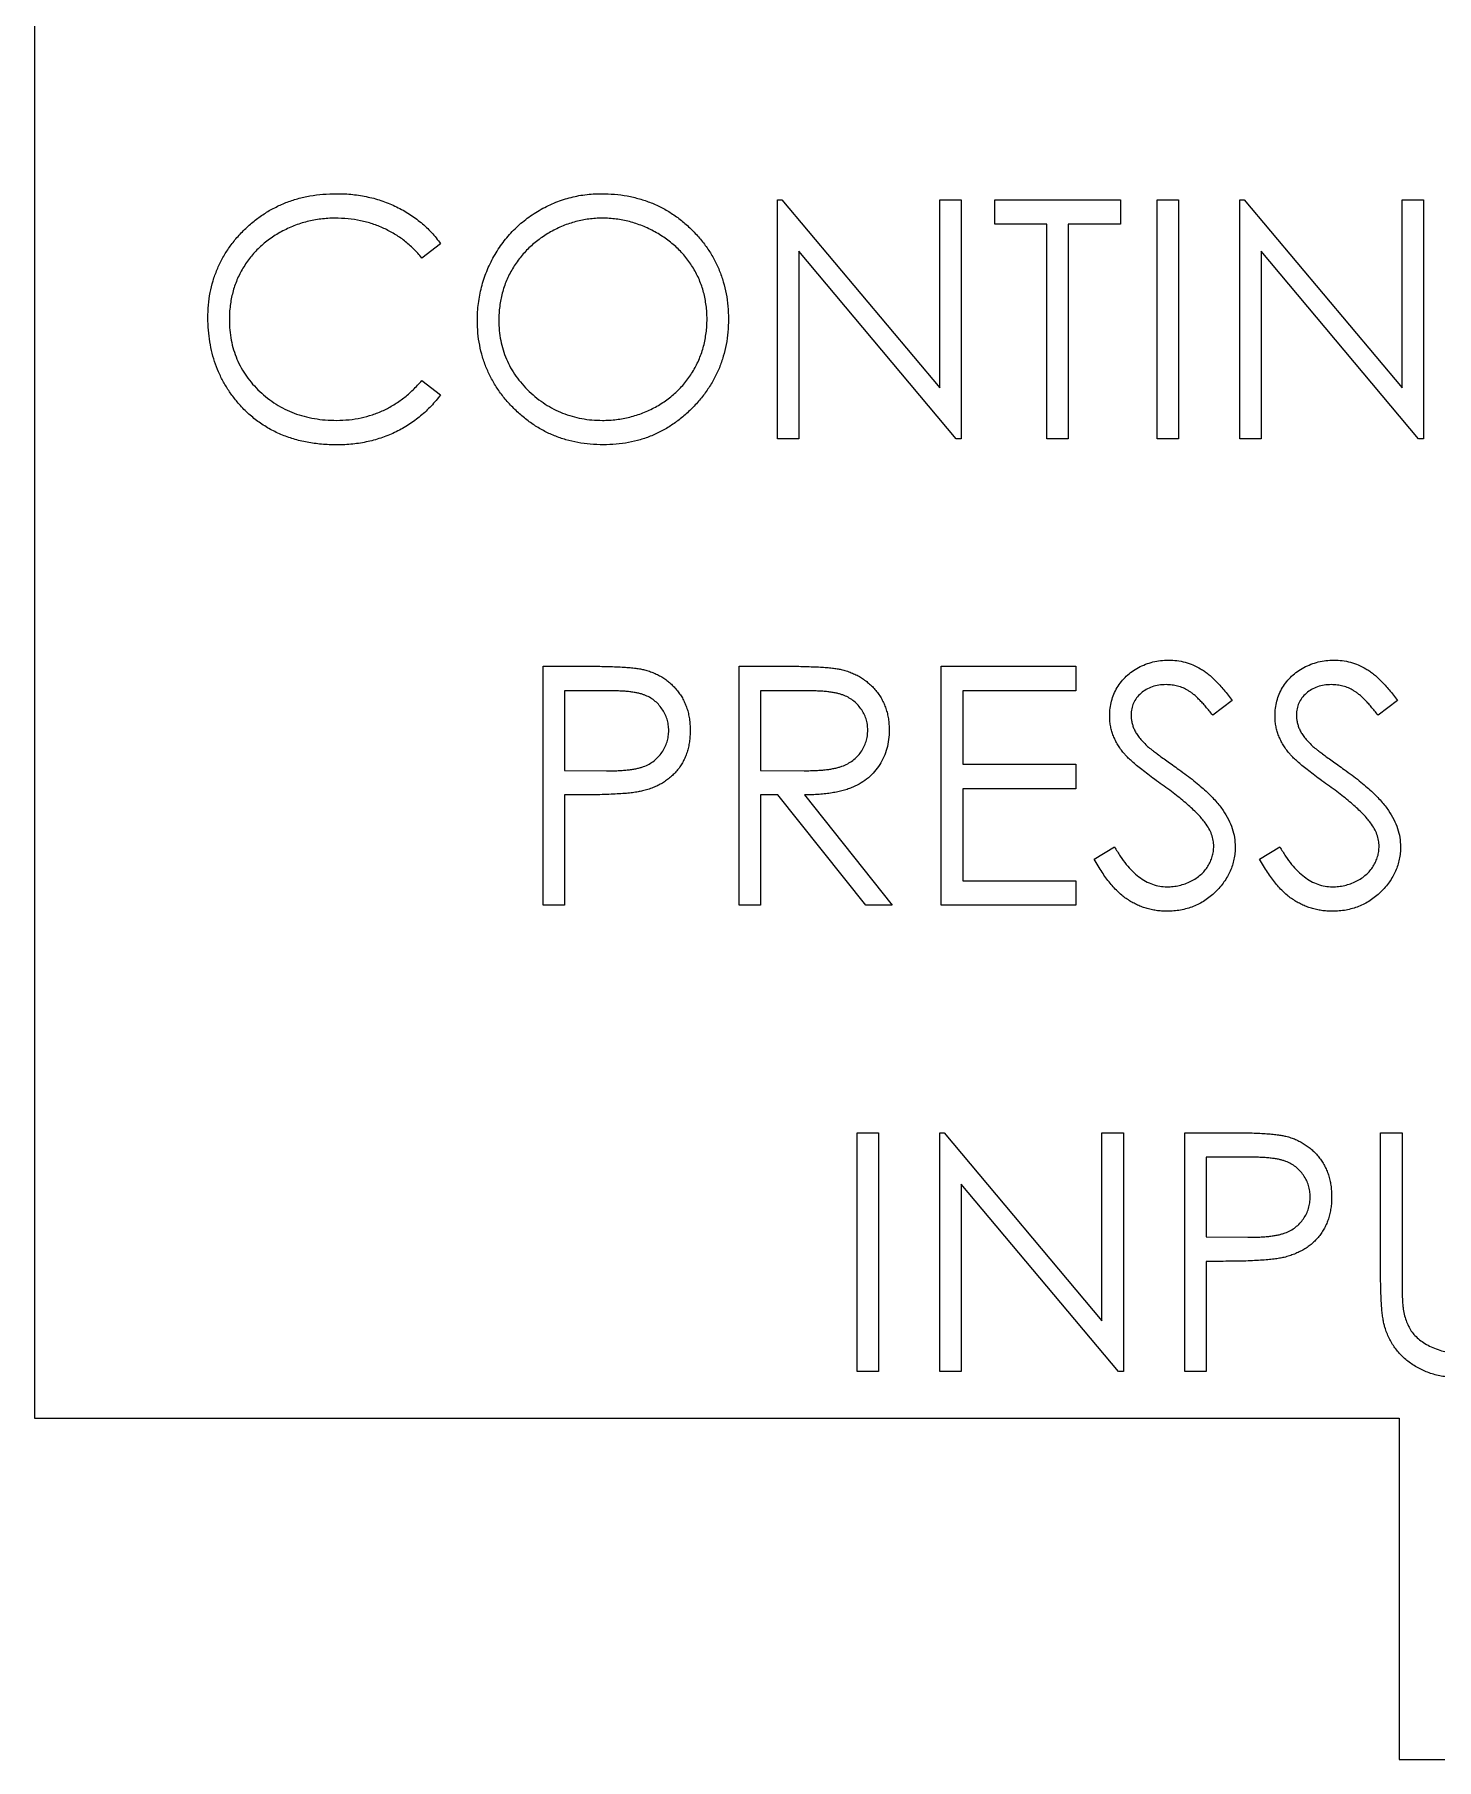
# Model space of a CAD drawing. Header units: millimetres. Extents: x 0 to 1497, y 0 to 497.
# Drawn here: x 434.52 to 455.06, y 240.24 to 265.51 of the extents above; entities that cross this region are included whole.
import ezdxf

# ---------------------------------------------------------------- set-up
doc = ezdxf.new("R2010")
doc.units = ezdxf.units.MM

msp = doc.modelspace()

# ---------------------------------------------------------------- linework, layer by layer
at = {"color": 7, "linetype": 'Continuous', "lineweight": 25}
for p, q in [((434.517, 489.687), (434.517, 245.237)), ((445.405, 259.587), (445.405, 263.087)), ((445.405, 263.087), (445.471, 263.087)), ((445.471, 263.087), (447.783, 260.332)), ((447.783, 263.087), (448.097, 263.087)), ((447.783, 260.332), (447.783, 263.087)), ((448.097, 263.087), (448.097, 259.587)), ((448.591, 262.728), (448.591, 263.087)), ((448.591, 263.087), (450.431, 263.087)), ((450.431, 263.087), (450.431, 262.728)), ((450.969, 259.587), (450.969, 263.087)), ((450.969, 263.087), (451.283, 263.087)), ((451.283, 263.087), (451.283, 259.587)), ((452.181, 263.087), (452.247, 263.087)), ((452.181, 259.587), (452.181, 263.087)), ((452.247, 263.087), (454.559, 260.332)), ((454.559, 260.332), (454.559, 263.087)), ((454.559, 263.087), (454.873, 263.087)), ((454.873, 263.087), (454.873, 259.587)), ((449.354, 262.728), (448.591, 262.728)), ((449.354, 259.587), (449.354, 262.728)), ((450.431, 262.728), (449.668, 262.728)), ((449.668, 262.728), (449.668, 259.587)), ((440.469, 262.444), (440.194, 262.234)), ((448.026, 259.587), (445.719, 262.335)), ((445.719, 262.335), (445.719, 259.587)), ((454.801, 259.587), (452.495, 262.335)), ((452.495, 262.335), (452.495, 259.587)), ((440.194, 260.439), (440.469, 260.231)), ((445.719, 259.587), (445.405, 259.587)), ((448.097, 259.587), (448.026, 259.587)), ((449.668, 259.587), (449.354, 259.587)), ((451.283, 259.587), (450.969, 259.587)), ((452.495, 259.587), (452.181, 259.587)), ((454.873, 259.587), (454.801, 259.587)), ((441.972, 256.253), (442.659, 256.253)), ((441.972, 252.753), (441.972, 256.253)), ((444.844, 256.253), (445.545, 256.253)), ((444.844, 252.753), (444.844, 256.253)), ((447.806, 256.253), (449.78, 256.253)), ((447.806, 252.753), (447.806, 256.253)), ((449.78, 256.253), (449.78, 255.894)), ((442.927, 255.894), (442.286, 255.894)), ((442.286, 255.894), (442.286, 254.728)), ((445.814, 255.894), (445.158, 255.894)), ((445.158, 255.894), (445.158, 254.728)), ((449.78, 255.894), (448.12, 255.894)), ((448.12, 255.894), (448.12, 254.817)), ((452.068, 255.751), (451.785, 255.535)), ((454.492, 255.751), (454.208, 255.535)), ((448.12, 254.817), (449.78, 254.817)), ((449.78, 254.817), (449.78, 254.459)), ((442.286, 254.728), (442.899, 254.72)), ((445.158, 254.728), (445.799, 254.723)), ((442.537, 254.369), (442.286, 254.369)), ((442.286, 254.369), (442.286, 252.753)), ((445.413, 254.369), (445.158, 254.369)), ((445.158, 254.369), (445.158, 252.753)), ((446.699, 252.753), (445.413, 254.369)), ((445.802, 254.369), (447.088, 252.753)), ((448.12, 254.459), (448.12, 253.112)), ((449.78, 254.459), (448.12, 254.459)), ((450.049, 253.429), (450.345, 253.606)), ((452.472, 253.429), (452.768, 253.606)), ((448.12, 253.112), (449.78, 253.112)), ((449.78, 253.112), (449.78, 252.753)), ((442.286, 252.753), (441.972, 252.753)), ((445.158, 252.753), (444.844, 252.753)), ((447.088, 252.753), (446.699, 252.753)), ((449.78, 252.753), (447.806, 252.753)), ((446.572, 249.42), (446.886, 249.42)), ((446.572, 245.92), (446.572, 249.42)), ((446.886, 249.42), (446.886, 245.92)), ((447.783, 245.92), (447.783, 249.42)), ((447.783, 249.42), (447.849, 249.42)), ((447.849, 249.42), (450.161, 246.665)), ((450.161, 246.665), (450.161, 249.42)), ((450.161, 249.42), (450.476, 249.42)), ((450.476, 249.42), (450.476, 245.92)), ((451.373, 249.42), (452.059, 249.42)), ((451.373, 245.92), (451.373, 249.42)), ((454.245, 249.42), (454.559, 249.42)), ((454.245, 247.306), (454.245, 249.42)), ((454.559, 249.42), (454.559, 247.323)), ((452.327, 249.061), (451.687, 249.061)), ((451.687, 249.061), (451.687, 247.894)), ((450.404, 245.92), (448.097, 248.668)), ((448.097, 248.668), (448.097, 245.92)), ((451.687, 247.894), (452.3, 247.887)), ((451.937, 247.535), (451.687, 247.535)), ((451.687, 247.535), (451.687, 245.92)), ((446.886, 245.92), (446.572, 245.92)), ((448.097, 245.92), (447.783, 245.92)), ((450.476, 245.92), (450.404, 245.92)), ((451.687, 245.92), (451.373, 245.92)), ((434.517, 245.237), (454.517, 245.237)), ((454.517, 245.237), (454.517, 240.237)), ((454.517, 240.237), (464.517, 240.237))]:
    msp.add_line(p, q, dxfattribs=at)
for points, knots in [([(437.059, 261.357), (437.06, 261.42), (437.063, 261.544), (437.089, 261.726), (437.131, 261.9), (437.191, 262.066), (437.266, 262.225), (437.359, 262.376), (437.469, 262.519), (437.594, 262.654), (437.732, 262.776), (437.879, 262.884), (438.036, 262.974), (438.2, 263.049), (438.374, 263.106), (438.556, 263.147), (438.746, 263.172), (438.876, 263.175), (438.942, 263.176)], [0, 0, 0, 0, 0.064558, 0.127014, 0.187955, 0.248014, 0.307748, 0.368235, 0.42947, 0.492743, 0.556258, 0.618217, 0.679655, 0.741246, 0.803415, 0.866815, 0.932328, 1, 1, 1, 1]), ([(438.942, 263.176), (438.982, 263.176), (439.062, 263.175), (439.18, 263.166), (439.294, 263.15), (439.406, 263.129), (439.515, 263.103), (439.621, 263.069), (439.724, 263.03), (439.824, 262.985), (439.92, 262.934), (440.012, 262.879), (440.099, 262.819), (440.183, 262.754), (440.261, 262.684), (440.336, 262.609), (440.405, 262.529), (440.448, 262.473), (440.469, 262.444)], [0, 0, 0, 0, 0.068548, 0.135683, 0.201215, 0.265682, 0.329267, 0.392395, 0.45507, 0.517127, 0.57879, 0.63974, 0.700192, 0.759806, 0.819628, 0.879355, 0.939512, 1, 1, 1, 1]), ([(441.008, 261.321), (441.008, 261.363), (441.009, 261.446), (441.022, 261.569), (441.041, 261.689), (441.067, 261.808), (441.102, 261.924), (441.143, 262.038), (441.193, 262.149), (441.25, 262.258), (441.313, 262.363), (441.383, 262.462), (441.457, 262.556), (441.538, 262.642), (441.624, 262.724), (441.715, 262.8), (441.812, 262.87), (441.914, 262.934), (442.02, 262.991), (442.129, 263.04), (442.24, 263.082), (442.353, 263.117), (442.467, 263.144), (442.585, 263.162), (442.704, 263.175), (442.784, 263.176), (442.825, 263.176)], [0, 0, 0, 0, 0.043209, 0.085873, 0.12812, 0.170152, 0.211918, 0.253753, 0.296006, 0.338443, 0.381015, 0.42282, 0.464089, 0.505126, 0.545975, 0.586985, 0.628339, 0.670084, 0.711992, 0.753039, 0.794049, 0.834886, 0.875498, 0.916547, 0.958004, 1, 1, 1, 1]), ([(442.825, 263.176), (442.89, 263.175), (443.017, 263.172), (443.204, 263.147), (443.383, 263.104), (443.554, 263.047), (443.717, 262.972), (443.871, 262.88), (444.018, 262.771), (444.154, 262.647), (444.279, 262.512), (444.388, 262.367), (444.481, 262.214), (444.556, 262.054), (444.615, 261.886), (444.656, 261.71), (444.682, 261.527), (444.686, 261.402), (444.687, 261.338)], [0, 0, 0, 0, 0.06657, 0.130749, 0.1934128, 0.2549894, 0.3161136, 0.3772618, 0.4394008, 0.5029706, 0.566525, 0.6282311, 0.6890906, 0.7493447, 0.8101696, 0.8716098, 0.9348692, 1, 1, 1, 1]), ([(438.922, 262.817), (438.887, 262.817), (438.818, 262.816), (438.714, 262.806), (438.612, 262.791), (438.512, 262.769), (438.415, 262.741), (438.319, 262.707), (438.226, 262.666), (438.134, 262.62), (438.046, 262.569), (437.963, 262.512), (437.885, 262.452), (437.812, 262.387), (437.744, 262.319), (437.681, 262.245), (437.624, 262.167), (437.571, 262.086), (437.524, 262.002), (437.484, 261.913), (437.449, 261.823), (437.422, 261.73), (437.4, 261.635), (437.385, 261.536), (437.374, 261.436), (437.373, 261.368), (437.373, 261.333)], [0, 0, 0, 0, 0.043955, 0.087502, 0.130463, 0.172752, 0.215403, 0.25765, 0.300153, 0.343121, 0.385925, 0.427686, 0.468818, 0.509492, 0.549883, 0.58998, 0.630405, 0.670869, 0.711384, 0.751627, 0.791776, 0.832459, 0.873319, 0.914543, 0.956924, 1, 1, 1, 1]), ([(440.194, 262.234), (440.175, 262.258), (440.136, 262.304), (440.073, 262.369), (440.008, 262.43), (439.94, 262.487), (439.868, 262.539), (439.794, 262.587), (439.717, 262.63), (439.61, 262.683), (439.471, 262.738), (439.295, 262.784), (439.111, 262.813), (438.986, 262.816), (438.922, 262.817)], [0, 0, 0, 0, 0.063163, 0.125475, 0.187121, 0.248294, 0.309295, 0.36985, 0.430973, 0.492456, 0.616148, 0.740844, 0.868183, 1, 1, 1, 1]), ([(442.84, 262.817), (442.807, 262.817), (442.741, 262.816), (442.643, 262.806), (442.546, 262.791), (442.45, 262.769), (442.356, 262.74), (442.263, 262.706), (442.171, 262.664), (442.081, 262.618), (441.995, 262.566), (441.913, 262.509), (441.835, 262.448), (441.763, 262.383), (441.695, 262.313), (441.632, 262.24), (441.575, 262.161), (441.522, 262.078), (441.475, 261.993), (441.433, 261.905), (441.399, 261.813), (441.371, 261.72), (441.348, 261.624), (441.334, 261.526), (441.323, 261.425), (441.322, 261.357), (441.322, 261.323)], [0, 0, 0, 0, 0.042023, 0.083645, 0.124984, 0.166247, 0.207702, 0.249631, 0.291742, 0.334743, 0.37746, 0.419556, 0.461044, 0.502096, 0.542891, 0.583801, 0.624864, 0.666225, 0.707399, 0.748557, 0.789655, 0.83074, 0.87207, 0.913993, 0.956498, 1, 1, 1, 1]), ([(444.373, 261.339), (444.373, 261.373), (444.372, 261.44), (444.361, 261.539), (444.346, 261.637), (444.324, 261.731), (444.296, 261.823), (444.262, 261.913), (444.221, 262), (444.174, 262.085), (444.122, 262.166), (444.064, 262.243), (444.001, 262.316), (443.933, 262.385), (443.86, 262.45), (443.781, 262.51), (443.698, 262.567), (443.611, 262.618), (443.52, 262.665), (443.427, 262.705), (443.332, 262.74), (443.237, 262.769), (443.139, 262.79), (443.041, 262.806), (442.941, 262.816), (442.874, 262.817), (442.84, 262.817)], [0, 0, 0, 0, 0.042915, 0.08513, 0.126473, 0.167453, 0.207976, 0.248249, 0.28875, 0.32967, 0.370537, 0.411129, 0.451819, 0.492406, 0.533486, 0.575263, 0.617441, 0.660672, 0.70394, 0.746868, 0.789079, 0.831104, 0.873238, 0.915166, 0.957381, 1, 1, 1, 1]), ([(437.503, 260.109), (437.467, 260.153), (437.397, 260.239), (437.307, 260.379), (437.23, 260.526), (437.167, 260.679), (437.118, 260.839), (437.085, 261.006), (437.063, 261.179), (437.06, 261.297), (437.059, 261.357)], [0, 0, 0, 0, 0.124329, 0.247156, 0.36878, 0.490734, 0.613614, 0.738958, 0.867311, 1, 1, 1, 1]), ([(437.373, 261.333), (437.374, 261.281), (437.377, 261.18), (437.399, 261.031), (437.432, 260.889), (437.482, 260.753), (437.544, 260.623), (437.623, 260.501), (437.713, 260.385), (437.818, 260.277), (437.932, 260.178), (438.055, 260.092), (438.185, 260.019), (438.323, 259.959), (438.468, 259.913), (438.62, 259.88), (438.78, 259.859), (438.889, 259.857), (438.944, 259.856)], [0, 0, 0, 0, 0.064323, 0.12629, 0.186726, 0.246146, 0.305576, 0.365429, 0.426326, 0.48884, 0.551725, 0.613919, 0.675484, 0.737334, 0.800229, 0.864502, 0.931041, 1, 1, 1, 1]), ([(442.853, 259.497), (442.79, 259.499), (442.664, 259.502), (442.481, 259.528), (442.305, 259.569), (442.136, 259.627), (441.975, 259.703), (441.822, 259.795), (441.676, 259.904), (441.54, 260.029), (441.415, 260.164), (441.306, 260.309), (441.214, 260.46), (441.139, 260.619), (441.079, 260.785), (441.039, 260.957), (441.012, 261.137), (441.009, 261.259), (441.008, 261.321)], [0, 0, 0, 0, 0.065819, 0.129747, 0.192072, 0.253459, 0.31457, 0.37628, 0.439026, 0.503267, 0.567493, 0.629705, 0.691, 0.751452, 0.812004, 0.87315, 0.935635, 1, 1, 1, 1]), ([(441.322, 261.323), (441.323, 261.272), (441.325, 261.173), (441.347, 261.027), (441.381, 260.887), (441.431, 260.753), (441.493, 260.625), (441.57, 260.503), (441.662, 260.387), (441.765, 260.279), (441.879, 260.18), (441.999, 260.094), (442.125, 260.02), (442.257, 259.96), (442.395, 259.913), (442.538, 259.88), (442.687, 259.859), (442.789, 259.857), (442.84, 259.856)], [0, 0, 0, 0, 0.064504, 0.126899, 0.187747, 0.24815, 0.308586, 0.369583, 0.431827, 0.49618, 0.560668, 0.623504, 0.68526, 0.746537, 0.808327, 0.870486, 0.934317, 1, 1, 1, 1]), ([(442.84, 259.856), (442.875, 259.856), (442.944, 259.857), (443.046, 259.867), (443.146, 259.882), (443.244, 259.904), (443.34, 259.931), (443.435, 259.964), (443.527, 260.005), (443.617, 260.05), (443.703, 260.101), (443.786, 260.156), (443.862, 260.217), (443.935, 260.281), (444.002, 260.35), (444.065, 260.424), (444.122, 260.502), (444.174, 260.585), (444.221, 260.671), (444.262, 260.759), (444.296, 260.85), (444.324, 260.943), (444.346, 261.039), (444.361, 261.137), (444.372, 261.237), (444.373, 261.305), (444.373, 261.339)], [0, 0, 0, 0, 0.043633, 0.086538, 0.129177, 0.171436, 0.213416, 0.255266, 0.297369, 0.339941, 0.382347, 0.423953, 0.464871, 0.505572, 0.546003, 0.586568, 0.627065, 0.668271, 0.709549, 0.750428, 0.791096, 0.832027, 0.873136, 0.914611, 0.956956, 1, 1, 1, 1]), ([(444.687, 261.338), (444.686, 261.275), (444.682, 261.151), (444.656, 260.969), (444.615, 260.794), (444.557, 260.626), (444.481, 260.466), (444.389, 260.313), (444.28, 260.167), (444.155, 260.031), (444.02, 259.906), (443.875, 259.797), (443.723, 259.703), (443.563, 259.628), (443.396, 259.569), (443.221, 259.528), (443.04, 259.502), (442.916, 259.499), (442.853, 259.497)], [0, 0, 0, 0, 0.065227, 0.128569, 0.19032, 0.251378, 0.312388, 0.373789, 0.436431, 0.500567, 0.564687, 0.627136, 0.688455, 0.749246, 0.810155, 0.871671, 0.934773, 1, 1, 1, 1]), ([(438.944, 259.856), (439.005, 259.858), (439.126, 259.861), (439.302, 259.889), (439.471, 259.935), (439.632, 259.999), (439.785, 260.082), (439.931, 260.182), (440.069, 260.302), (440.152, 260.393), (440.194, 260.439)], [0, 0, 0, 0, 0.128515, 0.252949, 0.374755, 0.49594, 0.617181, 0.740909, 0.867811, 1, 1, 1, 1]), ([(438.946, 259.497), (438.909, 259.497), (438.834, 259.498), (438.724, 259.506), (438.617, 259.518), (438.514, 259.535), (438.412, 259.555), (438.315, 259.582), (438.22, 259.613), (438.128, 259.649), (438.039, 259.689), (437.953, 259.735), (437.87, 259.786), (437.79, 259.84), (437.714, 259.9), (437.64, 259.965), (437.569, 260.034), (437.525, 260.084), (437.503, 260.109)], [0, 0, 0, 0, 0.0696628, 0.1377496, 0.2039167, 0.2687799, 0.3324137, 0.3947535, 0.45618, 0.5169956, 0.5773959, 0.6371983, 0.6969992, 0.7567562, 0.8165539, 0.876948, 0.9381318, 1, 1, 1, 1]), ([(440.469, 260.231), (440.447, 260.203), (440.403, 260.146), (440.331, 260.065), (440.256, 259.99), (440.176, 259.92), (440.093, 259.854), (440.005, 259.793), (439.913, 259.738), (439.818, 259.687), (439.719, 259.642), (439.617, 259.604), (439.513, 259.571), (439.405, 259.544), (439.294, 259.522), (439.181, 259.508), (439.064, 259.498), (438.986, 259.497), (438.946, 259.497)], [0, 0, 0, 0, 0.061674, 0.123053, 0.183475, 0.243727, 0.304279, 0.364863, 0.425946, 0.487391, 0.54922, 0.611144, 0.673529, 0.736961, 0.800785, 0.866013, 0.932101, 1, 1, 1, 1]), ([(450.274, 255.526), (450.275, 255.563), (450.278, 255.637), (450.299, 255.744), (450.334, 255.846), (450.382, 255.942), (450.444, 256.03), (450.516, 256.111), (450.602, 256.179), (450.696, 256.238), (450.799, 256.284), (450.907, 256.319), (451.021, 256.339), (451.097, 256.342), (451.136, 256.343)], [0, 0, 0, 0, 0.0837854, 0.1657799, 0.24628, 0.3274609, 0.408797, 0.4897152, 0.571376, 0.6555233, 0.7410195, 0.8265468, 0.9119889, 1, 1, 1, 1]), ([(451.136, 256.343), (451.177, 256.342), (451.259, 256.339), (451.38, 256.314), (451.496, 256.274), (451.59, 256.227), (451.663, 256.181), (451.718, 256.139), (451.775, 256.091), (451.833, 256.036), (451.891, 255.974), (451.95, 255.906), (452.01, 255.831), (452.049, 255.778), (452.068, 255.751)], [0, 0, 0, 0, 0.107233, 0.213252, 0.31883, 0.426794, 0.483646, 0.543604, 0.608308, 0.677127, 0.750686, 0.828713, 0.91219, 1, 1, 1, 1]), ([(452.697, 255.526), (452.698, 255.563), (452.701, 255.637), (452.722, 255.744), (452.757, 255.846), (452.805, 255.942), (452.867, 256.03), (452.939, 256.111), (453.025, 256.179), (453.119, 256.238), (453.223, 256.284), (453.331, 256.319), (453.444, 256.339), (453.52, 256.342), (453.559, 256.343)], [0, 0, 0, 0, 0.0837854, 0.1657799, 0.24628, 0.3274609, 0.408797, 0.4897152, 0.571376, 0.6555233, 0.7410195, 0.8265468, 0.9119889, 1, 1, 1, 1]), ([(453.559, 256.343), (453.6, 256.342), (453.682, 256.339), (453.803, 256.314), (453.919, 256.274), (454.013, 256.227), (454.086, 256.181), (454.141, 256.139), (454.198, 256.091), (454.256, 256.036), (454.314, 255.974), (454.373, 255.906), (454.433, 255.831), (454.472, 255.778), (454.492, 255.751)], [0, 0, 0, 0, 0.107233, 0.213252, 0.31883, 0.426794, 0.483646, 0.543604, 0.608308, 0.677127, 0.750686, 0.828713, 0.91219, 1, 1, 1, 1]), ([(442.659, 256.253), (442.706, 256.253), (442.796, 256.253), (442.926, 256.25), (443.044, 256.246), (443.15, 256.241), (443.243, 256.234), (443.325, 256.225), (443.395, 256.215), (443.437, 256.205), (443.456, 256.201)], [0, 0, 0, 0, 0.176956, 0.339055, 0.486318, 0.618781, 0.735619, 0.838742, 0.926457, 1, 1, 1, 1]), ([(443.456, 256.201), (443.48, 256.194), (443.528, 256.181), (443.597, 256.155), (443.662, 256.124), (443.725, 256.088), (443.783, 256.047), (443.839, 256.002), (443.891, 255.951), (443.939, 255.896), (443.983, 255.836), (444.022, 255.773), (444.053, 255.705), (444.081, 255.635), (444.101, 255.56), (444.115, 255.481), (444.125, 255.399), (444.126, 255.343), (444.126, 255.315)], [0, 0, 0, 0, 0.062481, 0.12349, 0.183411, 0.243153, 0.302127, 0.36171, 0.421842, 0.482932, 0.544552, 0.605681, 0.66768, 0.729984, 0.794551, 0.860346, 0.928907, 1, 1, 1, 1]), ([(445.545, 256.253), (445.591, 256.253), (445.681, 256.253), (445.81, 256.251), (445.926, 256.246), (446.031, 256.242), (446.125, 256.235), (446.206, 256.228), (446.276, 256.218), (446.318, 256.21), (446.338, 256.206)], [0, 0, 0, 0, 0.1762578, 0.3384344, 0.4848221, 0.6171576, 0.7346984, 0.8373852, 0.9263724, 1, 1, 1, 1]), ([(446.338, 256.206), (446.363, 256.199), (446.414, 256.187), (446.487, 256.16), (446.556, 256.13), (446.622, 256.094), (446.684, 256.052), (446.742, 256.006), (446.797, 255.955), (446.847, 255.898), (446.894, 255.838), (446.934, 255.773), (446.968, 255.705), (446.995, 255.634), (447.017, 255.56), (447.032, 255.482), (447.041, 255.401), (447.042, 255.345), (447.043, 255.317)], [0, 0, 0, 0, 0.064217, 0.127064, 0.188745, 0.249132, 0.309453, 0.369827, 0.43065, 0.492352, 0.554072, 0.61569, 0.676798, 0.738439, 0.801317, 0.865185, 0.931641, 1, 1, 1, 1]), ([(443.812, 255.313), (443.811, 255.341), (443.808, 255.397), (443.79, 255.479), (443.758, 255.557), (443.715, 255.63), (443.662, 255.697), (443.601, 255.754), (443.531, 255.8), (443.466, 255.83), (443.409, 255.848), (443.359, 255.861), (443.302, 255.871), (443.239, 255.88), (443.17, 255.887), (443.095, 255.891), (443.013, 255.894), (442.956, 255.894), (442.927, 255.894)], [0, 0, 0, 0, 0.070044, 0.139238, 0.208197, 0.279173, 0.349987, 0.418354, 0.48761, 0.557411, 0.59533, 0.637964, 0.685913, 0.738185, 0.796103, 0.858517, 0.926658, 1, 1, 1, 1]), ([(446.729, 255.318), (446.728, 255.346), (446.725, 255.402), (446.706, 255.484), (446.673, 255.561), (446.629, 255.633), (446.575, 255.698), (446.511, 255.754), (446.44, 255.801), (446.374, 255.83), (446.315, 255.848), (446.263, 255.861), (446.205, 255.871), (446.14, 255.88), (446.068, 255.887), (445.99, 255.891), (445.904, 255.894), (445.845, 255.894), (445.814, 255.894)], [0, 0, 0, 0, 0.068814, 0.136365, 0.204019, 0.273064, 0.342913, 0.410965, 0.479169, 0.549308, 0.587652, 0.630647, 0.678879, 0.731934, 0.791111, 0.855283, 0.925086, 1, 1, 1, 1]), ([(451.101, 255.984), (451.065, 255.983), (450.995, 255.981), (450.896, 255.955), (450.807, 255.915), (450.73, 255.859), (450.667, 255.792), (450.621, 255.715), (450.593, 255.63), (450.589, 255.571), (450.588, 255.541)], [0, 0, 0, 0, 0.1430731, 0.275903, 0.4023709, 0.5284136, 0.6503564, 0.7658951, 0.8807741, 1, 1, 1, 1]), ([(451.785, 255.535), (451.767, 255.558), (451.734, 255.6), (451.684, 255.66), (451.637, 255.714), (451.59, 255.761), (451.547, 255.804), (451.505, 255.841), (451.465, 255.871), (451.414, 255.904), (451.35, 255.937), (451.27, 255.964), (451.187, 255.981), (451.13, 255.983), (451.101, 255.984)], [0, 0, 0, 0, 0.098469, 0.189629, 0.274184, 0.352183, 0.423199, 0.488551, 0.548473, 0.60144, 0.701198, 0.799592, 0.898545, 1, 1, 1, 1]), ([(453.524, 255.984), (453.488, 255.983), (453.418, 255.981), (453.319, 255.955), (453.23, 255.915), (453.154, 255.859), (453.09, 255.792), (453.044, 255.715), (453.016, 255.63), (453.013, 255.571), (453.011, 255.541)], [0, 0, 0, 0, 0.1430731, 0.275903, 0.4023709, 0.5284136, 0.6503564, 0.7658951, 0.8807741, 1, 1, 1, 1]), ([(454.208, 255.535), (454.19, 255.558), (454.157, 255.6), (454.107, 255.66), (454.06, 255.714), (454.014, 255.761), (453.97, 255.804), (453.928, 255.841), (453.888, 255.871), (453.837, 255.904), (453.773, 255.937), (453.693, 255.964), (453.61, 255.981), (453.553, 255.983), (453.524, 255.984)], [0, 0, 0, 0, 0.098469, 0.189629, 0.274184, 0.352183, 0.423199, 0.488551, 0.548473, 0.60144, 0.701198, 0.799592, 0.898545, 1, 1, 1, 1]), ([(450.469, 254.993), (450.454, 255.014), (450.423, 255.055), (450.383, 255.118), (450.349, 255.183), (450.322, 255.249), (450.3, 255.316), (450.285, 255.385), (450.275, 255.455), (450.274, 255.503), (450.274, 255.526)], [0, 0, 0, 0, 0.133507, 0.262559, 0.388264, 0.512667, 0.633722, 0.755394, 0.877553, 1, 1, 1, 1]), ([(450.588, 255.541), (450.588, 255.522), (450.589, 255.485), (450.6, 255.429), (450.614, 255.374), (450.636, 255.319), (450.667, 255.264), (450.708, 255.207), (450.759, 255.148), (450.798, 255.109), (450.818, 255.089)], [0, 0, 0, 0, 0.107285, 0.214746, 0.322939, 0.434116, 0.553412, 0.686073, 0.834256, 1, 1, 1, 1]), ([(452.892, 254.993), (452.877, 255.014), (452.846, 255.055), (452.806, 255.118), (452.772, 255.183), (452.745, 255.249), (452.723, 255.316), (452.708, 255.385), (452.698, 255.455), (452.697, 255.503), (452.697, 255.526)], [0, 0, 0, 0, 0.133507, 0.262559, 0.388264, 0.512667, 0.633722, 0.755394, 0.877553, 1, 1, 1, 1]), ([(453.011, 255.541), (453.011, 255.522), (453.012, 255.485), (453.023, 255.429), (453.037, 255.374), (453.059, 255.319), (453.09, 255.264), (453.131, 255.207), (453.182, 255.148), (453.221, 255.109), (453.241, 255.089)], [0, 0, 0, 0, 0.107285, 0.214746, 0.322939, 0.434116, 0.553412, 0.686073, 0.834256, 1, 1, 1, 1]), ([(442.899, 254.72), (442.929, 254.72), (442.987, 254.72), (443.07, 254.724), (443.148, 254.729), (443.219, 254.735), (443.284, 254.745), (443.343, 254.754), (443.395, 254.768), (443.456, 254.787), (443.524, 254.819), (443.598, 254.865), (443.661, 254.924), (443.715, 254.991), (443.758, 255.065), (443.79, 255.144), (443.808, 255.227), (443.811, 255.284), (443.812, 255.313)], [0, 0, 0, 0, 0.072538, 0.140034, 0.202496, 0.260575, 0.313228, 0.361583, 0.404878, 0.444127, 0.5164, 0.586507, 0.655085, 0.724384, 0.793974, 0.861638, 0.930111, 1, 1, 1, 1]), ([(444.126, 255.315), (444.126, 255.286), (444.125, 255.23), (444.115, 255.147), (444.102, 255.068), (444.081, 254.994), (444.054, 254.923), (444.023, 254.855), (443.985, 254.792), (443.941, 254.733), (443.893, 254.679), (443.839, 254.628), (443.782, 254.582), (443.72, 254.541), (443.653, 254.506), (443.582, 254.474), (443.507, 254.447), (443.454, 254.433), (443.428, 254.426)], [0, 0, 0, 0, 0.070119, 0.137192, 0.202016, 0.264631, 0.326117, 0.38601, 0.445812, 0.505298, 0.564633, 0.624283, 0.683902, 0.743953, 0.805388, 0.868388, 0.933084, 1, 1, 1, 1]), ([(445.799, 254.723), (445.829, 254.723), (445.887, 254.723), (445.971, 254.727), (446.049, 254.731), (446.121, 254.738), (446.187, 254.747), (446.247, 254.758), (446.301, 254.772), (446.364, 254.792), (446.434, 254.824), (446.51, 254.87), (446.575, 254.929), (446.63, 254.996), (446.674, 255.069), (446.706, 255.149), (446.725, 255.232), (446.728, 255.289), (446.729, 255.318)], [0, 0, 0, 0, 0.071668, 0.138913, 0.201185, 0.259124, 0.312255, 0.360682, 0.405086, 0.445102, 0.518778, 0.589462, 0.658462, 0.727283, 0.796322, 0.863175, 0.930949, 1, 1, 1, 1]), ([(447.043, 255.317), (447.041, 255.271), (447.039, 255.18), (447.012, 255.048), (446.968, 254.925), (446.908, 254.81), (446.831, 254.707), (446.739, 254.617), (446.631, 254.541), (446.53, 254.489), (446.442, 254.455), (446.368, 254.432), (446.289, 254.413), (446.203, 254.397), (446.112, 254.385), (446.014, 254.376), (445.91, 254.37), (445.839, 254.369), (445.802, 254.369)], [0, 0, 0, 0, 0.07878, 0.153721, 0.226714, 0.299191, 0.37119, 0.443006, 0.516689, 0.593217, 0.633873, 0.676989, 0.7229, 0.771959, 0.824211, 0.879379, 0.937948, 1, 1, 1, 1]), ([(450.818, 255.089), (450.826, 255.082), (450.844, 255.066), (450.878, 255.039), (450.921, 255.006), (450.975, 254.966), (451.039, 254.919), (451.113, 254.866), (451.198, 254.805), (451.257, 254.763), (451.289, 254.74)], [0, 0, 0, 0, 0.052594, 0.124952, 0.218094, 0.333502, 0.468789, 0.624938, 0.801683, 1, 1, 1, 1]), ([(453.241, 255.089), (453.249, 255.082), (453.267, 255.066), (453.301, 255.039), (453.345, 255.006), (453.398, 254.966), (453.462, 254.919), (453.536, 254.866), (453.621, 254.805), (453.68, 254.763), (453.712, 254.74)], [0, 0, 0, 0, 0.052594, 0.124952, 0.218094, 0.333502, 0.468789, 0.624938, 0.801683, 1, 1, 1, 1]), ([(451.043, 254.517), (451.006, 254.544), (450.936, 254.594), (450.837, 254.668), (450.749, 254.736), (450.672, 254.799), (450.605, 254.855), (450.549, 254.905), (450.505, 254.951), (450.48, 254.98), (450.469, 254.993)], [0, 0, 0, 0, 0.181535, 0.347082, 0.495568, 0.628357, 0.74552, 0.845831, 0.930782, 1, 1, 1, 1]), ([(453.466, 254.517), (453.429, 254.544), (453.359, 254.594), (453.26, 254.668), (453.172, 254.736), (453.095, 254.799), (453.028, 254.855), (452.972, 254.905), (452.928, 254.951), (452.903, 254.98), (452.892, 254.993)], [0, 0, 0, 0, 0.181535, 0.347082, 0.495568, 0.628357, 0.74552, 0.845831, 0.930782, 1, 1, 1, 1]), ([(451.674, 253.959), (451.658, 253.979), (451.625, 254.021), (451.569, 254.084), (451.502, 254.149), (451.428, 254.218), (451.344, 254.288), (451.253, 254.363), (451.151, 254.44), (451.08, 254.491), (451.043, 254.517)], [0, 0, 0, 0, 0.090279, 0.18953, 0.299198, 0.418926, 0.548376, 0.688136, 0.839084, 1, 1, 1, 1]), ([(451.289, 254.74), (451.327, 254.713), (451.4, 254.659), (451.505, 254.579), (451.6, 254.5), (451.685, 254.424), (451.762, 254.35), (451.83, 254.279), (451.888, 254.21), (451.952, 254.121), (452.016, 254.012), (452.072, 253.879), (452.107, 253.745), (452.111, 253.655), (452.113, 253.611)], [0, 0, 0, 0, 0.0969723, 0.1877734, 0.2723961, 0.351321, 0.4243348, 0.4919088, 0.5542332, 0.6112677, 0.7163478, 0.8145401, 0.9084955, 1, 1, 1, 1]), ([(454.097, 253.959), (454.081, 253.979), (454.048, 254.021), (453.992, 254.084), (453.925, 254.149), (453.851, 254.218), (453.767, 254.288), (453.676, 254.363), (453.574, 254.44), (453.503, 254.491), (453.466, 254.517)], [0, 0, 0, 0, 0.090279, 0.18953, 0.299198, 0.418926, 0.548376, 0.688136, 0.839084, 1, 1, 1, 1]), ([(453.712, 254.74), (453.75, 254.713), (453.823, 254.659), (453.928, 254.579), (454.023, 254.5), (454.108, 254.424), (454.185, 254.35), (454.253, 254.279), (454.311, 254.21), (454.375, 254.121), (454.439, 254.012), (454.495, 253.879), (454.53, 253.745), (454.534, 253.655), (454.536, 253.611)], [0, 0, 0, 0, 0.0969723, 0.1877734, 0.2723961, 0.351321, 0.4243348, 0.4919088, 0.5542332, 0.6112677, 0.7163478, 0.8145401, 0.9084955, 1, 1, 1, 1]), ([(443.428, 254.426), (443.406, 254.422), (443.358, 254.411), (443.279, 254.4), (443.187, 254.39), (443.082, 254.383), (442.964, 254.377), (442.833, 254.372), (442.689, 254.369), (442.589, 254.369), (442.537, 254.369)], [0, 0, 0, 0, 0.075173, 0.164746, 0.268017, 0.385912, 0.517789, 0.663691, 0.824413, 1, 1, 1, 1]), ([(451.799, 253.616), (451.798, 253.645), (451.795, 253.704), (451.769, 253.792), (451.73, 253.878), (451.693, 253.932), (451.674, 253.959)], [0, 0, 0, 0, 0.234723, 0.477158, 0.728556, 1, 1, 1, 1]), ([(454.222, 253.616), (454.221, 253.645), (454.218, 253.704), (454.193, 253.792), (454.153, 253.878), (454.116, 253.932), (454.097, 253.959)], [0, 0, 0, 0, 0.234723, 0.477158, 0.728556, 1, 1, 1, 1]), ([(450.345, 253.606), (450.373, 253.56), (450.425, 253.472), (450.513, 253.352), (450.604, 253.251), (450.699, 253.168), (450.798, 253.103), (450.9, 253.057), (451.006, 253.028), (451.078, 253.024), (451.114, 253.023)], [0, 0, 0, 0, 0.159004, 0.304646, 0.438547, 0.562322, 0.677433, 0.786897, 0.893611, 1, 1, 1, 1]), ([(451.114, 253.023), (451.144, 253.023), (451.205, 253.025), (451.295, 253.041), (451.382, 253.066), (451.464, 253.102), (451.541, 253.146), (451.609, 253.198), (451.667, 253.257), (451.715, 253.322), (451.752, 253.392), (451.78, 253.464), (451.796, 253.54), (451.798, 253.59), (451.799, 253.616)], [0, 0, 0, 0, 0.091264, 0.18093, 0.270088, 0.360156, 0.448343, 0.532666, 0.613834, 0.693982, 0.772716, 0.849335, 0.923967, 1, 1, 1, 1]), ([(452.113, 253.611), (452.113, 253.579), (452.111, 253.517), (452.096, 253.426), (452.075, 253.337), (452.041, 253.253), (452.001, 253.17), (451.95, 253.091), (451.891, 253.016), (451.823, 252.944), (451.748, 252.879), (451.67, 252.821), (451.586, 252.772), (451.5, 252.733), (451.409, 252.702), (451.314, 252.68), (451.215, 252.666), (451.148, 252.664), (451.114, 252.664)], [0, 0, 0, 0, 0.061484, 0.121775, 0.18092, 0.240256, 0.300114, 0.361146, 0.423501, 0.488669, 0.553954, 0.617581, 0.680238, 0.742187, 0.804663, 0.868259, 0.93302, 1, 1, 1, 1]), ([(452.768, 253.606), (452.796, 253.56), (452.848, 253.472), (452.936, 253.352), (453.028, 253.251), (453.123, 253.168), (453.221, 253.103), (453.323, 253.057), (453.429, 253.028), (453.501, 253.024), (453.537, 253.023)], [0, 0, 0, 0, 0.159004, 0.304646, 0.438547, 0.562322, 0.677433, 0.786897, 0.893611, 1, 1, 1, 1]), ([(453.537, 253.023), (453.567, 253.023), (453.628, 253.025), (453.718, 253.041), (453.805, 253.066), (453.887, 253.102), (453.964, 253.146), (454.032, 253.198), (454.09, 253.257), (454.138, 253.322), (454.175, 253.392), (454.203, 253.464), (454.219, 253.54), (454.221, 253.59), (454.222, 253.616)], [0, 0, 0, 0, 0.091264, 0.18093, 0.270088, 0.360156, 0.448343, 0.532666, 0.613834, 0.693982, 0.772716, 0.849335, 0.923967, 1, 1, 1, 1]), ([(454.536, 253.611), (454.536, 253.579), (454.534, 253.517), (454.52, 253.426), (454.498, 253.337), (454.465, 253.253), (454.424, 253.17), (454.373, 253.091), (454.314, 253.016), (454.246, 252.944), (454.171, 252.879), (454.093, 252.821), (454.01, 252.772), (453.923, 252.733), (453.832, 252.702), (453.737, 252.68), (453.638, 252.666), (453.571, 252.664), (453.537, 252.664)], [0, 0, 0, 0, 0.061484, 0.121775, 0.18092, 0.240256, 0.300114, 0.361146, 0.423501, 0.488669, 0.553954, 0.617581, 0.680238, 0.742187, 0.804663, 0.868259, 0.93302, 1, 1, 1, 1]), ([(451.114, 252.664), (451.087, 252.664), (451.035, 252.665), (450.957, 252.674), (450.881, 252.687), (450.807, 252.707), (450.735, 252.732), (450.665, 252.762), (450.597, 252.798), (450.53, 252.839), (450.465, 252.887), (450.402, 252.943), (450.339, 253.005), (450.278, 253.076), (450.218, 253.153), (450.161, 253.238), (450.103, 253.33), (450.068, 253.395), (450.049, 253.429)], [0, 0, 0, 0, 0.057208, 0.113696, 0.169178, 0.224159, 0.27872, 0.333794, 0.389241, 0.445822, 0.503704, 0.564294, 0.627975, 0.695038, 0.765373, 0.839611, 0.917538, 1, 1, 1, 1]), ([(453.537, 252.664), (453.51, 252.664), (453.458, 252.665), (453.38, 252.674), (453.304, 252.687), (453.23, 252.707), (453.158, 252.732), (453.088, 252.762), (453.02, 252.798), (452.953, 252.839), (452.888, 252.887), (452.825, 252.943), (452.762, 253.005), (452.701, 253.076), (452.642, 253.153), (452.584, 253.238), (452.527, 253.33), (452.491, 253.395), (452.472, 253.429)], [0, 0, 0, 0, 0.057208, 0.113696, 0.169178, 0.224159, 0.27872, 0.333794, 0.389241, 0.445822, 0.503704, 0.564294, 0.627975, 0.695038, 0.765373, 0.839611, 0.917538, 1, 1, 1, 1]), ([(452.059, 249.42), (452.107, 249.42), (452.197, 249.42), (452.327, 249.417), (452.445, 249.413), (452.55, 249.407), (452.644, 249.401), (452.726, 249.391), (452.796, 249.382), (452.837, 249.372), (452.857, 249.367)], [0, 0, 0, 0, 0.176956, 0.339055, 0.486318, 0.618781, 0.735619, 0.838742, 0.926457, 1, 1, 1, 1]), ([(452.857, 249.367), (452.881, 249.361), (452.929, 249.348), (452.997, 249.322), (453.063, 249.29), (453.125, 249.255), (453.184, 249.214), (453.24, 249.168), (453.292, 249.118), (453.34, 249.062), (453.384, 249.003), (453.422, 248.939), (453.454, 248.872), (453.481, 248.801), (453.501, 248.726), (453.516, 248.648), (453.525, 248.566), (453.526, 248.51), (453.527, 248.481)], [0, 0, 0, 0, 0.062481, 0.12349, 0.183411, 0.243153, 0.302127, 0.36171, 0.421842, 0.482932, 0.544552, 0.605681, 0.66768, 0.729984, 0.794551, 0.860346, 0.928907, 1, 1, 1, 1]), ([(453.213, 248.48), (453.211, 248.508), (453.209, 248.564), (453.19, 248.646), (453.159, 248.724), (453.115, 248.797), (453.063, 248.863), (453.001, 248.921), (452.932, 248.967), (452.867, 248.997), (452.809, 249.015), (452.759, 249.028), (452.703, 249.038), (452.64, 249.046), (452.571, 249.053), (452.495, 249.058), (452.413, 249.061), (452.357, 249.061), (452.327, 249.061)], [0, 0, 0, 0, 0.070044, 0.139238, 0.208197, 0.279173, 0.349987, 0.418354, 0.48761, 0.557411, 0.59533, 0.637964, 0.685913, 0.738185, 0.796103, 0.858517, 0.926658, 1, 1, 1, 1]), ([(452.3, 247.887), (452.33, 247.887), (452.388, 247.887), (452.471, 247.891), (452.548, 247.895), (452.62, 247.902), (452.684, 247.912), (452.743, 247.921), (452.795, 247.935), (452.857, 247.954), (452.925, 247.986), (452.999, 248.032), (453.061, 248.091), (453.116, 248.158), (453.159, 248.231), (453.19, 248.311), (453.209, 248.394), (453.211, 248.451), (453.213, 248.48)], [0, 0, 0, 0, 0.072538, 0.140034, 0.202496, 0.260575, 0.313228, 0.361583, 0.404878, 0.444127, 0.5164, 0.586507, 0.655085, 0.724384, 0.793974, 0.861638, 0.930111, 1, 1, 1, 1]), ([(453.527, 248.481), (453.526, 248.452), (453.526, 248.396), (453.516, 248.314), (453.502, 248.235), (453.482, 248.16), (453.455, 248.09), (453.424, 248.022), (453.386, 247.959), (453.342, 247.9), (453.293, 247.845), (453.24, 247.795), (453.182, 247.749), (453.12, 247.708), (453.053, 247.673), (452.983, 247.641), (452.907, 247.614), (452.855, 247.6), (452.829, 247.593)], [0, 0, 0, 0, 0.070119, 0.137192, 0.202016, 0.264631, 0.326117, 0.38601, 0.445812, 0.505298, 0.564633, 0.624283, 0.683902, 0.743953, 0.805388, 0.868388, 0.933084, 1, 1, 1, 1]), ([(452.829, 247.593), (452.807, 247.588), (452.759, 247.578), (452.679, 247.567), (452.587, 247.557), (452.482, 247.55), (452.364, 247.543), (452.234, 247.538), (452.09, 247.536), (451.99, 247.536), (451.937, 247.535)], [0, 0, 0, 0, 0.075173, 0.164746, 0.268017, 0.385912, 0.517789, 0.663691, 0.824413, 1, 1, 1, 1]), ([(454.307, 246.569), (454.302, 246.587), (454.291, 246.628), (454.279, 246.695), (454.269, 246.772), (454.259, 246.859), (454.254, 246.956), (454.249, 247.064), (454.245, 247.181), (454.245, 247.263), (454.245, 247.306)], [0, 0, 0, 0, 0.07813, 0.169465, 0.274335, 0.39211, 0.523687, 0.668365, 0.827132, 1, 1, 1, 1]), ([(454.559, 247.323), (454.559, 247.293), (454.559, 247.237), (454.559, 247.157), (454.561, 247.086), (454.562, 247.023), (454.564, 246.969), (454.566, 246.924), (454.569, 246.888), (454.572, 246.867), (454.573, 246.857)], [0, 0, 0, 0, 0.191079, 0.362605, 0.516099, 0.650038, 0.765977, 0.862374, 0.940842, 1, 1, 1, 1]), ([(454.573, 246.857), (454.578, 246.825), (454.588, 246.761), (454.614, 246.67), (454.65, 246.588), (454.692, 246.512), (454.748, 246.445), (454.815, 246.384), (454.896, 246.33), (454.986, 246.28), (455.084, 246.241), (455.183, 246.211), (455.283, 246.192), (455.35, 246.19), (455.383, 246.189)], [0, 0, 0, 0, 0.086315, 0.167766, 0.244433, 0.318135, 0.391884, 0.470068, 0.553904, 0.644339, 0.736875, 0.826168, 0.913679, 1, 1, 1, 1]), ([(455.401, 245.83), (455.367, 245.831), (455.301, 245.833), (455.204, 245.841), (455.111, 245.858), (455.02, 245.879), (454.934, 245.908), (454.851, 245.943), (454.773, 245.984), (454.698, 246.031), (454.628, 246.083), (454.564, 246.141), (454.506, 246.201), (454.454, 246.267), (454.408, 246.336), (454.368, 246.41), (454.334, 246.487), (454.316, 246.541), (454.307, 246.569)], [0, 0, 0, 0, 0.071175, 0.139644, 0.206317, 0.271373, 0.335418, 0.398076, 0.460608, 0.52297, 0.584716, 0.644895, 0.704291, 0.762998, 0.821087, 0.880104, 0.939388, 1, 1, 1, 1])]:
    msp.add_open_spline(points, degree=3, knots=knots, dxfattribs=at)

doc.saveas('drawing.dxf')
